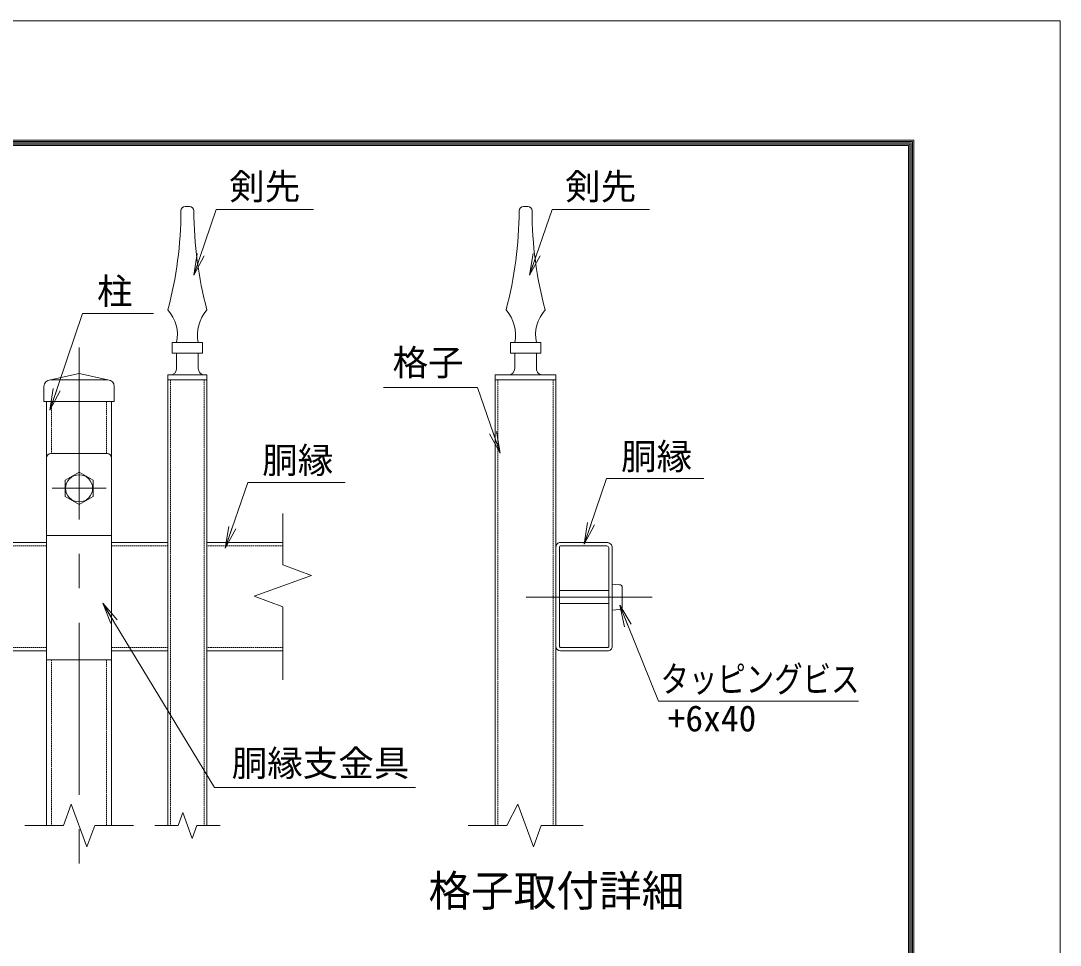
# Model space of a CAD drawing. Units: millimetres, scale not verified. Extents: x -4200 to 4200, y -2970 to 2970.
# Drawn here: x 2281 to 4200, y 1264 to 2970 of the extents above; entities that cross this region are included whole.
import ezdxf
from ezdxf.enums import TextEntityAlignment as Align

# ---------------------------------------------------------------- set-up
doc = ezdxf.new("R2010")
doc.units = ezdxf.units.MM
doc.header["$LTSCALE"] = 10
doc.linetypes.add('USER1', pattern=[50.8, 31.75, -6.35, 6.35, -6.35])
doc.linetypes.add('USER2', pattern=[0.375, 0.25, -0.125])
for name, color, linetype, lineweight in [('0-0_D-STR1', 1, 'Continuous', 18), ('0-1_D-BMK', 2, 'USER1', 13), ('0-5_D-STR3', 3, 'Continuous', 13), ('0-6_D-STR-DIM', 7, 'Continuous', 13), ('0-7_0', 7, 'Continuous', 18), ('0-9_D-TTL-TXT', 7, 'Continuous', 18), ('0-A_D-STR-TXT', 7, 'Continuous', 13), ('0-B_D-TTL', 7, 'Continuous', 18)]:
    doc.layers.add(name, color=color, linetype=linetype, lineweight=lineweight)
doc.styles.add('ＭＳ ゴシック', font='')
doc.styles.get('ＭＳ ゴシック').set_extended_font_data('MS Gothic')

# ---------------------------------------------------------------- blocks, each defined once
blk = doc.blocks.new('_Open')
at = {"layer": '0-7_0'}
blk.add_line((-10, 1.667), (0, 0), dxfattribs=at)
blk.add_lwpolyline([(-10, -1.667), (0, 0), (-10, 0)], dxfattribs=at)

msp = doc.modelspace()

# ---------------------------------------------------------------- linework, layer by layer
at = {"layer": '0-0_D-STR1'}
for p, q in [((2592.81, 2627.33), (2584.89, 2627.33)), ((3217.13, 2627.32), (3209.2, 2627.32)), ((2616.84, 2376.53), (2616.84, 2356.52)), ((3241.16, 2376.52), (3241.16, 2356.52)), ((2616.84, 2356.52), (2560.84, 2356.52)), ((2568.84, 2356.52), (2568.84, 2328.53)), ((2608.84, 2356.52), (2608.84, 2328.52)), ((3241.16, 2356.52), (3185.16, 2356.52)), ((3193.16, 2356.52), (3193.16, 2328.52)), ((3233.16, 2356.52), (3233.16, 2328.52)), ((2388.85, 2319.32), (2335.85, 2307.32)), ((2335.85, 2307.32), (2441.85, 2307.32)), ((2388.85, 2319.32), (2441.85, 2307.32)), ((2552.85, 2316.53), (2552.85, 1485.06)), ((2624.85, 2316.52), (2552.85, 2316.53)), ((2552.85, 2307.32), (2624.85, 2307.32)), ((2624.85, 2316.52), (2624.85, 1485.06)), ((3157.16, 2316.52), (3157.16, 1485.06)), ((3269.16, 2316.52), (3157.16, 2316.52)), ((3157.16, 2307.32), (3269.16, 2307.32)), ((3269.16, 2316.52), (3269.16, 1485.06)), ((2323.85, 2295.32), (2323.85, 2267.32)), ((2453.85, 2295.32), (2453.85, 2267.32)), ((2323.85, 2267.32), (2453.85, 2267.32)), ((2328.85, 2267.32), (2328.85, 2007.32)), ((2448.85, 2007.32), (2448.85, 2267.32)), ((2224.85, 2007.32), (2328.85, 2007.32)), ((2552.85, 2007.32), (2448.85, 2007.32)), ((2764.85, 2007.32), (2624.85, 2007.32)), ((3269.16, 1998.95), (3269.16, 1815.7)), ((3275.56, 1998.92), (3275.56, 1815.72)), ((3363.36, 2007.32), (3277.56, 2007.32)), ((3363.36, 2000.92), (3277.56, 2000.92)), ((3366.76, 1815.72), (3366.76, 1997.52)), ((3373.16, 1815.72), (3373.16, 1997.52)), ((2224.85, 1807.32), (2328.85, 1807.32)), ((2328.85, 1807.32), (2328.85, 1485.06)), ((2552.85, 1807.32), (2448.85, 1807.32)), ((2448.85, 1485.06), (2448.85, 1807.32)), ((2764.85, 1807.32), (2624.85, 1807.32)), ((3277.56, 1813.72), (3364.76, 1813.72)), ((3277.56, 1807.32), (3364.76, 1807.32))]:
    msp.add_line(p, q, dxfattribs=at)
at = {"layer": '0-0_D-STR1', "linetype": 'USER2'}
for p, q in [((2557.65, 2307.32), (2557.65, 1485.06)), ((2620.05, 2307.32), (2620.05, 1485.06)), ((3161.96, 2307.32), (3161.96, 1485.06)), ((3264.36, 2307.32), (3264.36, 1485.06)), ((2338.05, 2267.32), (2338.05, 2171.32)), ((2439.65, 2171.32), (2439.65, 2267.32)), ((2224.85, 2000.92), (2328.85, 2000.92)), ((2552.85, 2000.92), (2448.85, 2000.92)), ((2764.85, 2000.92), (2624.85, 2000.92)), ((2224.85, 1813.72), (2328.85, 1813.72)), ((2552.85, 1813.72), (2448.85, 1813.72)), ((2764.85, 1813.72), (2624.85, 1813.72)), ((2338.05, 1790.52), (2338.05, 1485.06)), ((2439.65, 1485.06), (2439.65, 1790.52))]:
    msp.add_line(p, q, dxfattribs=at)
at = {"layer": '0-0_D-STR1'}
for points in [[(2616.84, 2376.53), (2560.84, 2376.53), (2560.84, 2356.52)], [(3241.16, 2376.52), (3185.16, 2376.53), (3185.16, 2356.52)]]:
    msp.add_lwpolyline(points, dxfattribs=at)
for centre, radius, start, end in [((1866.12, 2620), 710.77, 345.03689, 359.94714), ((2584.89, 2619.32), 8, 90, 179.94746), ((2592.81, 2619.32), 8, 0.05246, 90), ((3311.58, 2620), 710.77, 180.05492, 194.96518), ((2490.44, 2620), 710.77, 345.03705, 359.9473), ((3209.2, 2619.32), 8, 90, 179.94746), ((3217.13, 2619.32), 8, 0.05246, 90), ((3935.9, 2620), 710.77, 180.05513, 194.96532), ((2501.87, 2390.66), 68.49, 348.08307, 41.97922), ((2675.82, 2390.66), 68.49, 138.02229, 191.91701), ((3126.19, 2390.66), 68.49, 348.0838, 41.97922), ((3300.14, 2390.66), 68.49, 138.02229, 191.91776), ((2556.84, 2328.53), 12, 270, 0), ((2620.84, 2328.52), 12, 179.99992, 270), ((3181.16, 2328.52), 12, 270, 0), ((3245.16, 2328.52), 12, 179.99992, 270), ((2335.85, 2295.32), 12, 90, 180), ((2441.85, 2295.32), 12, 0, 90), ((3277.56, 1998.92), 8.4, 90, 180.00049), ((3277.56, 1998.92), 2, 90, 179.99992), ((3363.36, 1997.52), 9.8, 0, 90.00001), ((3363.36, 1997.52), 3.4, 0, 90.00002), ((3277.56, 1815.72), 8.4, 180.00029, 270), ((3277.56, 1815.72), 2, 179.99992, 270), ((3364.76, 1815.72), 2, 270, 0.00043), ((3364.76, 1815.72), 8.4, 270, 0.0003)]:
    msp.add_arc(centre, radius, start, end, dxfattribs=at)
at = {"layer": '0-1_D-BMK'}
for p, q in [((2388.85, 2367.32), (2388.85, 1369.18)), ((2388.85, 2147.32), (2388.85, 2067.32)), ((2438.85, 2107.32), (2338.85, 2107.32)), ((3213.98, 1906.62), (3447.15, 1906.62))]:
    msp.add_line(p, q, dxfattribs=at)
at = {"layer": '0-5_D-STR3'}
for p, q in [((2336.85, 2171.32), (2440.85, 2171.32)), ((2328.85, 2163.32), (2328.85, 1790.52)), ((2448.85, 2163.32), (2448.85, 1790.52)), ((2328.85, 2020.12), (2448.85, 2020.12)), ((3353.96, 2007.32), (3277.56, 2007.32)), ((3373.16, 1930.62), (3386.45, 1929.46)), ((3391.56, 1889.36), (3391.56, 1923.88)), ((3275.56, 1918.62), (3366.76, 1918.62)), ((3275.56, 1894.62), (3366.76, 1894.62)), ((3373.16, 1882.62), (3386.45, 1883.79)), ((2328.85, 1790.52), (2448.85, 1790.52))]:
    msp.add_line(p, q, dxfattribs=at)
msp.add_lwpolyline([(2414.85, 2122.33), (2388.85, 2137.35), (2362.85, 2122.33), (2362.85, 2092.31), (2388.85, 2077.3), (2414.85, 2092.31)], close=True, dxfattribs=at)
msp.add_circle((2388.85, 2107.32), 25, dxfattribs=at)
for centre, radius, start, end in [((2336.85, 2163.32), 8, 90, 180), ((2440.85, 2163.32), 8, 0, 90), ((3385.96, 1923.88), 5.6, 0, 85), ((3385.96, 1889.36), 5.6, 275, 0)]:
    msp.add_arc(centre, radius, start, end, dxfattribs=at)
at = {"layer": '0-6_D-STR-DIM'}
for p, q in [((2764.85, 2061.04), (2764.85, 1965.8)), ((2817.71, 1946.56), (2764.85, 1965.8)), ((2711.99, 1908.08), (2817.71, 1946.56)), ((2764.85, 1888.85), (2711.99, 1908.08)), ((2764.85, 1888.85), (2764.85, 1753.61)), ((2374.42, 1524.7), (2359.99, 1485.06)), ((2403.28, 1445.41), (2374.42, 1524.7)), ((3198.73, 1524.7), (3178.3, 1485.06)), ((3227.59, 1445.41), (3198.73, 1524.7)), ((2580.19, 1508.84), (2571.53, 1485.06)), ((2597.51, 1461.27), (2580.19, 1508.84)), ((2288.56, 1485.06), (2359.99, 1485.06)), ((2417.71, 1485.06), (2403.28, 1445.41)), ((2417.71, 1485.06), (2489.14, 1485.06)), ((2528.68, 1485.06), (2571.53, 1485.06)), ((2606.16, 1485.06), (2597.51, 1461.27)), ((2606.16, 1485.06), (2649.02, 1485.06)), ((3106.88, 1485.06), (3178.3, 1485.06)), ((3242.02, 1485.06), (3227.59, 1445.41)), ((3242.02, 1485.06), (3319.45, 1485.06))]:
    msp.add_line(p, q, dxfattribs=at)
at = {"layer": '0-A_D-STR-TXT'}
for points in [[(2821.58, 2621.93), (2641.98, 2621.93), (2601.1, 2502.48)], [(3441.76, 2621.93), (3262.16, 2621.93), (3221.28, 2502.48)], [(2526.37, 2430.02), (2395.25, 2430.02), (2335.27, 2253.33)], [(2950.94, 2293.49), (3124.54, 2293.49), (3165.42, 2174.04)], [(2879.81, 2118.23), (2700.21, 2118.23), (2659.33, 1998.78)], [(3542.25, 2125.38), (3362.64, 2125.38), (3321.76, 2005.94)], [(3010.05, 1555.23), (2638.83, 1555.23), (2433.56, 1893.77)], [(3827.65, 1714.51), (3458.27, 1714.51), (3387.71, 1889.59)]]:
    msp.add_lwpolyline(points, dxfattribs=at)
at = {"layer": '0-B_D-TTL'}
for points in [[(-4199.82, -2970.01), (4200.18, -2970.01), (4200.18, 2969.99), (-4199.82, 2969.99)], [(-3929.82, 2749.99), (3930.18, 2749.99), (3930.18, -2750.01), (-3929.82, -2750.01)], [(-3927.32, 2747.49), (3927.68, 2747.49), (3927.68, -2747.51), (-3927.32, -2747.51)], [(-3924.82, 2744.99), (3925.18, 2744.99), (3925.18, -2745.01), (-3924.82, -2745.01)], [(-3922.32, 2742.49), (3922.68, 2742.49), (3922.68, -2742.51), (-3922.32, -2742.51)], [(-3919.82, 2739.99), (3920.18, 2739.99), (3920.18, -2740.01), (-3919.82, -2740.01)]]:
    msp.add_lwpolyline(points, close=True, dxfattribs=at)

# ---------------------------------------------------------------- block references
at = {"layer": '0-A_D-STR-TXT', "xscale": 4, "yscale": 4}
for p, rotation in [((2600.45, 2500.59), 251.10813), ((3220.63, 2500.59), 251.10813), ((2334.63, 2251.43), 251.2487), ((3166.07, 2172.14), 288.89187), ((2658.68, 1996.89), 251.10813), ((3321.12, 2004.04), 251.10813), ((2432.52, 1895.48), 121.22996), ((3386.96, 1891.45), 111.95096)]:
    msp.add_blockref('_Open', p, dxfattribs=dict(at, rotation=rotation))

# ---------------------------------------------------------------- texts
at = {"layer": '0-9_D-TTL-TXT', "style": 'ＭＳ ゴシック'}
msp.add_text('格子取付詳細', height=57.7, dxfattribs=at).set_placement((3033.86, 1318.52), align=Align.BOTTOM_LEFT)
at = {"layer": '0-A_D-STR-TXT', "style": 'ＭＳ ゴシック'}
for s, p in [('剣先', (2666.02, 2625.75)), ('剣先', (3286.2, 2625.75)), ('柱', (2421.98, 2432.39)), ('格子', (2967.67, 2300.9)), ('胴縁', (2726.93, 2120.6)), ('胴縁', (3389.37, 2127.76)), ('+6x40', (3475.52, 1644.23)), ('胴縁支金具', (2670.58, 1561.62))]:
    msp.add_text(s, height=48.09, dxfattribs=at).set_placement(p, align=Align.BOTTOM_LEFT)
at = {"layer": '0-A_D-STR-TXT', "style": 'ＭＳ ゴシック', "width": 0.8}
msp.add_text('タッピングビス', height=48.09, dxfattribs=at).set_placement((3462.26, 1716.71), align=Align.BOTTOM_LEFT)

doc.saveas('drawing.dxf')
